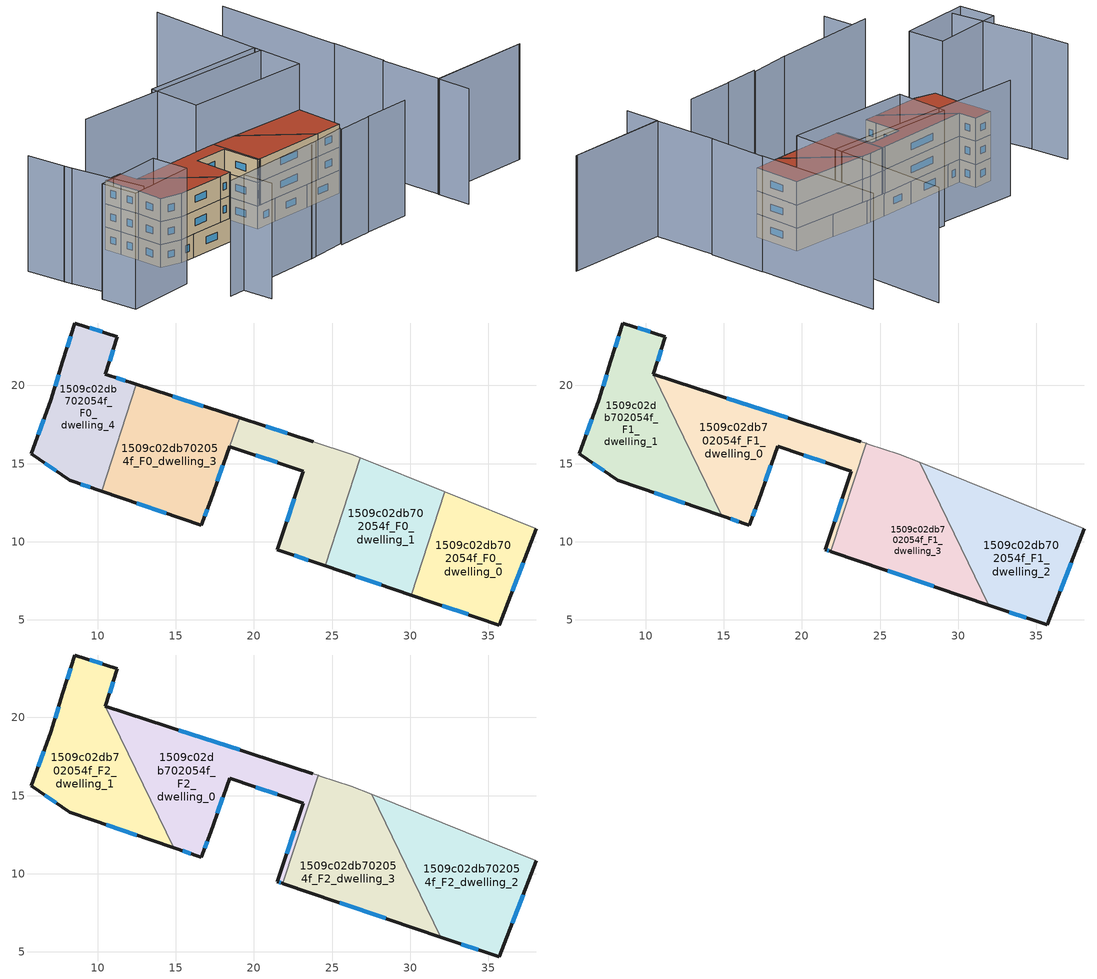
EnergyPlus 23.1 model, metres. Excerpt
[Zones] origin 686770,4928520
1509c02db702054f_F0_dwelling_0
 floor ground (EU_floor_Construction): 38.07,10.82 35.69,4.67 30.08,6.58 32.21,13.19 z0
 wall outside (EU_wall_Construction): 30.08,6.58 35.69,4.67 38.07,10.82 z0:3
 wall adiabatic (EU_wall_Construction): 38.07,10.82 32.21,13.19 z0:3
 wall to 1509c02db702054f_F0_dwelling_1 (EU_wall_Construction): 32.21,13.19 30.08,6.58 z0:3
 window (EU_Window_Construction): 36.53,6.85 37.23,8.65 / 32.06,5.91 33.71,5.35 z1.06:1.94
1509c02db702054f_F0_dwelling_1
 floor ground (EU_floor_Construction): 32.21,13.19 30.08,6.58 24.56,8.46 26.79,15.38 z0
 wall outside (EU_wall_Construction): 24.56,8.46 30.08,6.58 z0:3
 wall to 1509c02db702054f_F0_dwelling_2 (EU_wall_Construction): 26.79,15.38 24.56,8.46 z0:3
 wall adiabatic (EU_wall_Construction): 32.21,13.19 26.79,15.38 z0:3
 window (EU_Window_Construction): 26.51,7.79 28.13,7.24 z1.06:1.94
1509c02db702054f_F0_dwelling_2
 floor ground (EU_floor_Construction): 26.23,15.6 26.79,15.38 24.56,8.46 21.51,9.5 23.16,14.51 18.45,16.09 19.1,17.92 23.8,16.4 z0
 wall outside (EU_wall_Construction): 18.45,16.09 23.16,14.51 21.51,9.5 24.56,8.46 / 23.8,16.4 19.1,17.92 z0:3
 wall adiabatic (EU_wall_Construction): 26.79,15.38 26.23,15.6 23.8,16.4 z0:3
 wall to 1509c02db702054f_F0_dwelling_3 (EU_wall_Construction): 19.1,17.92 18.45,16.09 z0:3
 window (EU_Window_Construction): 22.59,9.13 23.48,8.82 / 22.57,12.74 22.09,11.27 / 20.11,15.54 21.5,15.07 / 22.14,16.94 20.76,17.39 z1.06:1.94
1509c02db702054f_F0_dwelling_3
 floor ground (EU_floor_Construction): 19.1,17.92 17.23,12.66 16.64,11.05 10.26,13.24 12.46,20.07 z0
 wall outside (EU_wall_Construction): 19.1,17.92 12.46,20.07 / 10.26,13.24 16.64,11.05 17.23,12.66 18.45,16.1 z0:3
 wall to 1509c02db702054f_F0_dwelling_4 (EU_wall_Construction): 12.46,20.07 10.26,13.24 z0:3
 window (EU_Window_Construction): 16.75,18.68 14.8,19.31 / 16.85,11.62 17.02,12.09 / 12.51,12.46 14.38,11.83 / 17.66,13.87 18.02,14.88 z1.06:1.94
1509c02db702054f_F0_dwelling_4
 floor ground (EU_floor_Construction): 11.27,23.12 10.49,20.71 12.46,20.07 10.26,13.24 8.21,13.93 5.75,15.62 7,19.07 7.78,21.58 8.55,24 z0
 wall outside (EU_wall_Construction): 12.46,20.07 10.49,20.71 11.27,23.12 8.55,24 7.78,21.58 7,19.07 5.75,15.62 8.21,13.93 10.26,13.24 z0:3
 window (EU_Window_Construction): 7.5,20.69 7.27,19.96 / 8.28,23.14 8.05,22.44 / 10.31,23.43 9.51,23.69 / 10.76,21.56 10.99,22.27 / 11.76,20.29 11.18,20.48 / 8.93,13.69 9.53,13.48 / 6.62,15.03 7.34,14.53 / 6.56,17.85 6.19,16.84 z1.06:1.94
1509c02db702054f_F1_dwelling_0
 floor to 1509c02db702054f_F0_dwelling_3 (EU_floor_Construction): 19.1,17.92 17.23,12.66 16.64,11.06 16.54,11.09 14.87,11.66 11.79,18.01 12.46,20.07 z3
 floor to 1509c02db702054f_F0_dwelling_4 (EU_floor_Construction): 12.46,20.07 11.79,18.01 10.49,20.7 z3
 floor to 1509c02db702054f_F0_dwelling_2 (EU_floor_Construction): 23.8,16.4 24.11,16.3 21.84,9.38 21.51,9.5 23.16,14.51 18.45,16.1 19.1,17.92 z3
 wall outside (EU_wall_Construction): 23.16,14.52 21.51,9.5 21.84,9.38 / 14.87,11.66 16.54,11.09 16.64,11.06 17.23,12.66 18.45,16.1 23.15,14.52 / 23.77,16.41 10.49,20.71 z3:6
 wall to 1509c02db702054f_F1_dwelling_1 (EU_wall_Construction): 10.49,20.71 14.87,11.66 z3:6
 wall adiabatic (EU_wall_Construction): 24.11,16.3 23.8,16.41 23.78,16.41 z3:6
 wall to 1509c02db702054f_F1_dwelling_3 (EU_wall_Construction): 21.84,9.38 24.11,16.3 z3:6
 window (EU_Window_Construction): 22.57,12.74 22.09,11.27 / 20.11,15.54 21.49,15.08 / 17.66,13.87 18.02,14.88 / 16.85,11.62 17.02,12.09 / 15.46,11.46 15.95,11.29 / 19.08,17.93 15.18,19.19 / 21.62,9.46 21.72,9.42 z4.06:4.94
1509c02db702054f_F1_dwelling_1
 floor to 1509c02db702054f_F0_dwelling_4 (EU_floor_Construction): 11.27,23.13 10.49,20.71 11.79,18.01 10.26,13.24 8.21,13.94 5.75,15.63 7,19.07 7.78,21.58 8.55,24 z3
 floor to 1509c02db702054f_F0_dwelling_3 (EU_floor_Construction): 11.79,18.01 14.87,11.66 10.26,13.24 z3
 wall outside (EU_wall_Construction): 10.49,20.71 11.27,23.13 8.55,24 7.78,21.59 7,19.07 5.75,15.63 8.21,13.94 14.87,11.66 z3:6
 window (EU_Window_Construction): 6.62,15.03 7.34,14.53 / 6.56,17.85 6.19,16.84 / 7.5,20.7 7.27,19.96 / 8.28,23.14 8.05,22.44 / 10.31,23.43 9.51,23.69 / 10.76,21.56 10.99,22.27 / 10.56,13.13 12.52,12.46 z4.06:4.94
1509c02db702054f_F1_dwelling_2
 floor to 1509c02db702054f_F0_dwelling_0 (EU_floor_Construction): 38.07,10.82 35.69,4.68 31.95,5.95 30.7,8.52 32.21,13.19 z3
 floor to 1509c02db702054f_F0_dwelling_1 (EU_floor_Construction): 32.21,13.19 30.7,8.52 27.53,15.08 z3
 wall outside (EU_wall_Construction): 31.95,5.95 35.69,4.68 38.07,10.83 z3:6
 wall to 1509c02db702054f_F1_dwelling_3 (EU_wall_Construction): 27.53,15.08 31.95,5.95 z3:6
 wall adiabatic (EU_wall_Construction): 38.07,10.83 27.53,15.08 z3:6
 window (EU_Window_Construction): 36.53,6.85 37.23,8.65 / 33.27,5.5 34.37,5.12 z4.06:4.94
1509c02db702054f_F1_dwelling_3
 floor to 1509c02db702054f_F0_dwelling_1 (EU_floor_Construction): 27.53,15.08 30.7,8.52 30.08,6.58 24.56,8.46 26.79,15.38 z3
 floor to 1509c02db702054f_F0_dwelling_2 (EU_floor_Construction): 26.23,15.6 26.79,15.38 24.56,8.46 21.98,9.33 21.89,9.37 21.84,9.38 24.11,16.3 z3
 floor to 1509c02db702054f_F0_dwelling_0 (EU_floor_Construction): 30.7,8.52 31.95,5.95 30.08,6.58 z3
 wall outside (EU_wall_Construction): 21.84,9.38 21.89,9.37 21.98,9.33 31.95,5.95 z3:6
 wall adiabatic (EU_wall_Construction): 27.53,15.08 26.23,15.61 24.25,16.25 24.16,16.29 24.11,16.3 z3:6
 window (EU_Window_Construction): 25.5,8.14 28.43,7.14 z4.06:4.94
1509c02db702054f_F2_dwelling_0
 floor to 1509c02db702054f_F1_dwelling_0 (EU_floor_Construction): 23.77,16.41 23.8,16.41 24.11,16.3 21.84,9.38 21.51,9.5 23.16,14.52 18.45,16.1 17.23,12.66 16.64,11.06 16.54,11.09 14.87,11.66 10.49,20.71 z6
 wall outside (EU_wall_Construction): 23.16,14.52 21.51,9.5 21.84,9.38 / 14.87,11.66 16.54,11.09 16.64,11.06 17.23,12.66 18.45,16.1 23.15,14.52 / 23.77,16.41 10.49,20.71 z6:9
 wall to 1509c02db702054f_F2_dwelling_1 (EU_wall_Construction): 10.49,20.71 14.87,11.66 z6:9
 wall adiabatic (EU_wall_Construction): 24.11,16.3 23.8,16.41 23.78,16.41 z6:9
 wall to 1509c02db702054f_F2_dwelling_3 (EU_wall_Construction): 21.84,9.38 24.11,16.3 z6:9
 window (EU_Window_Construction): 22.57,12.74 22.09,11.27 / 20.11,15.54 21.49,15.08 / 17.66,13.87 18.02,14.88 / 16.85,11.62 17.02,12.09 / 15.46,11.46 15.95,11.29 / 19.08,17.93 15.18,19.19 / 21.62,9.46 21.72,9.42 z7.06:7.94
 roof outside (EU_roof_Construction): 21.84,9.38 24.11,16.3 23.8,16.41 23.78,16.41 10.49,20.71 14.87,11.66 16.54,11.09 16.64,11.06 17.23,12.66 18.45,16.1 23.15,14.52 21.51,9.5 z9
1509c02db702054f_F2_dwelling_1
 floor to 1509c02db702054f_F1_dwelling_1 (EU_floor_Construction): 11.27,23.13 10.49,20.71 14.87,11.66 8.21,13.94 5.75,15.63 7,19.07 7.78,21.59 8.55,24 z6
 wall outside (EU_wall_Construction): 10.49,20.71 11.27,23.13 8.55,24 7.78,21.59 7,19.07 5.75,15.63 8.21,13.94 14.87,11.66 z6:9
 window (EU_Window_Construction): 6.62,15.03 7.34,14.53 / 6.56,17.85 6.19,16.84 / 7.5,20.7 7.27,19.96 / 8.28,23.14 8.05,22.44 / 10.31,23.43 9.51,23.69 / 10.76,21.56 10.99,22.27 / 10.56,13.13 12.52,12.46 z7.06:7.94
 roof outside (EU_roof_Construction): 14.87,11.66 10.49,20.71 11.27,23.13 8.55,24 7.78,21.59 7,19.07 5.75,15.63 8.21,13.94 z9
1509c02db702054f_F2_dwelling_2
 floor to 1509c02db702054f_F1_dwelling_2 (EU_floor_Construction): 38.07,10.83 35.69,4.68 31.95,5.95 27.53,15.08 z6
 wall outside (EU_wall_Construction): 31.95,5.95 35.69,4.68 38.07,10.83 z6:9
 wall to 1509c02db702054f_F2_dwelling_3 (EU_wall_Construction): 27.53,15.08 31.95,5.95 z6:9
 wall adiabatic (EU_wall_Construction): 38.07,10.83 27.53,15.08 z6:9
 window (EU_Window_Construction): 36.53,6.85 37.23,8.65 / 33.27,5.5 34.37,5.12 z7.06:7.94
 roof outside (EU_roof_Construction): 35.69,4.68 38.07,10.83 27.53,15.08 31.95,5.95 z9
1509c02db702054f_F2_dwelling_3
 floor to 1509c02db702054f_F1_dwelling_3 (EU_floor_Construction): 27.53,15.08 31.95,5.95 21.98,9.33 21.89,9.37 21.84,9.38 24.11,16.3 24.16,16.29 24.25,16.25 26.23,15.61 z6
 wall outside (EU_wall_Construction): 21.84,9.38 21.89,9.37 21.98,9.33 31.95,5.95 z6:9
 wall adiabatic (EU_wall_Construction): 27.53,15.08 26.23,15.61 24.25,16.25 24.16,16.29 24.11,16.3 z6:9
 window (EU_Window_Construction): 25.5,8.14 28.43,7.14 z7.06:7.94
 roof outside (EU_roof_Construction): 31.95,5.95 27.53,15.08 26.23,15.61 24.25,16.25 24.16,16.29 24.11,16.3 21.84,9.38 21.89,9.37 21.98,9.33 z9
shading: 38.36,-11.07 40.01,-6.4 / 40.01,-6.4 53.98,-11.33 / 25.6,-3.15 32.13,-5.29 / 20.73,-1.72 25.58,-3.21 / 15.3,-0.06 20.93,-1.46 / 0.54,4.46 15.99,-0.28 / 2.91,3.74 1.64,-0.41 / -2.62,24.77 -4.9,13.49 / 53.81,-11.26 39.95,-6.59 / 39.95,-6.59 42.78,1.81 / 42.85,1.79 45.66,9.42 / 45.49,9.31 51.57,26.23 / 46.75,32.81 40.34,16.73 / 40.34,16.73 12.14,27.97 / -1.22,30.02 -2.91,23.7 / 2.32,10.86 -7.46,13.51 / -7.46,13.51 -6.13,18.41 / -6.13,18.41 3.65,15.76 / 3.65,15.76 2.32,10.86 / 40.74,17.72 38.07,10.82 / 38.07,10.82 21.27,17.32 / 21.27,17.32 23.94,24.22 / 23.94,24.22 40.74,17.72 z0:15
[Building]
EU S2 Campaign: North Axis=0; Terrain=City; Solar Distribution=FullExterior
[Site:Location]
Bologna: Latitude=44.5; Longitude=11.25; Time Zone=1; Elevation=37
[SizingPeriod:WeatherFileDays]
AnnualSizingPeriod: Begin Month=1; Begin Day of Month=1; End Month=12; End Day of Month=31; Day of Week for Start Day=Monday; Use Weather File Daylight Saving Period=No; Use Weather File Rain and Snow Indicators=No
[MATERIAL]
EU_InternalMass_Material: Roughness=MediumRough; Thickness=0.1; Conductivity=1; Density=1800; Specific Heat=900; Thermal Absorptance=0.9; Solar Absorptance=0.7; Visible Absorptance=0.7
[MATERIAL:NOMASS] Roughness=MediumRough; Thermal Absorptance=0.9; Solar Absorptance=0.7; Visible Absorptance=0.7
Name | Thermal Resistance
EU_wall_NoMass | 0.781309
EU_roof_NoMass | 0.418499
EU_floor_NoMass | 0.563442
[WINDOWMATERIAL:SIMPLEGLAZINGSYSTEM]
EU_Window_SimpleGlazing: UFactor=4.32879; Solar Heat Gain Coefficient=0.85; Visible Transmittance=0.85
[CONSTRUCTION]
EU_wall_Construction: EU_wall_NoMass
EU_roof_Construction: EU_roof_NoMass
EU_floor_Construction: EU_floor_NoMass
EU_Window_Construction: EU_Window_SimpleGlazing
EU_InternalMass_Construction: EU_InternalMass_Material
[ZONE] Type=1; Multiplier=1; Ceiling Height=autocalculate; Floor Area=autocalculate; Part of Total Floor Area=Yes
Name | Volume
1509c02db702054f_F0_dwelling_0 | 124.182
1509c02db702054f_F1_dwelling_0; 1509c02db702054f_F2_dwelling_0 | 155.999
1509c02db702054f_F0_dwelling_1; 1509c02db702054f_F0_dwelling_4 | 124.178
1509c02db702054f_F1_dwelling_1; 1509c02db702054f_F2_dwelling_1 | 154.082
1509c02db702054f_F0_dwelling_2 | 99.2666
1509c02db702054f_F1_dwelling_2; 1509c02db702054f_F2_dwelling_2 | 155.201
1509c02db702054f_F0_dwelling_3 | 149.065
1509c02db702054f_F1_dwelling_3; 1509c02db702054f_F2_dwelling_3 | 155.59
[INTERNALMASS] Construction=EU_InternalMass_Construction
Name | Zone or ZoneList | Surface Area
1509c02db702054f_F0_dwelling_0_EU_InternalMass | 1509c02db702054f_F0_dwelling_0 | 41.3942
1509c02db702054f_F0_dwelling_1_EU_InternalMass | 1509c02db702054f_F0_dwelling_1 | 41.393
1509c02db702054f_F0_dwelling_2_EU_InternalMass | 1509c02db702054f_F0_dwelling_2 | 33.0954
1509c02db702054f_F0_dwelling_3_EU_InternalMass | 1509c02db702054f_F0_dwelling_3 | 49.6899
1509c02db702054f_F0_dwelling_4_EU_InternalMass | 1509c02db702054f_F0_dwelling_4 | 41.3933
1509c02db702054f_F1_dwelling_0_EU_InternalMass | 1509c02db702054f_F1_dwelling_0 | 51.9992
1509c02db702054f_F1_dwelling_1_EU_InternalMass | 1509c02db702054f_F1_dwelling_1 | 51.3618
1509c02db702054f_F1_dwelling_2_EU_InternalMass | 1509c02db702054f_F1_dwelling_2 | 51.7336
1509c02db702054f_F1_dwelling_3_EU_InternalMass | 1509c02db702054f_F1_dwelling_3 | 51.8695
1509c02db702054f_F2_dwelling_0_EU_InternalMass | 1509c02db702054f_F2_dwelling_0 | 51.9992
1509c02db702054f_F2_dwelling_1_EU_InternalMass | 1509c02db702054f_F2_dwelling_1 | 51.3618
1509c02db702054f_F2_dwelling_2_EU_InternalMass | 1509c02db702054f_F2_dwelling_2 | 51.7336
1509c02db702054f_F2_dwelling_3_EU_InternalMass | 1509c02db702054f_F2_dwelling_3 | 51.8695
[OTHEREQUIPMENT] Fuel Type=Electricity; Design Level Calculation Method=Watts/Area; Power per Zone Floor Area=1; Fraction Latent=0; Fraction Radiant=0; Fraction Lost=0; Carbon Dioxide Generation Rate=0; EndUse Subcategory=EU_Step8_InternalGains
Name | Zone or ZoneList or Space or SpaceList | Schedule
EU_Step8_InternalGain_1509c02db702054f_F0_dwelling_0_f000 | 1509c02db702054f_F0_dwelling_0 | EU_Step8_GainSchedule_1509c02db702054f_F0_dwelling_0_f000
EU_Step8_InternalGain_1509c02db702054f_F0_dwelling_1_f000 | 1509c02db702054f_F0_dwelling_1 | EU_Step8_GainSchedule_1509c02db702054f_F0_dwelling_1_f000
EU_Step8_InternalGain_1509c02db702054f_F0_dwelling_2_f000 | 1509c02db702054f_F0_dwelling_2 | EU_Step8_GainSchedule_1509c02db702054f_F0_dwelling_2_f000
EU_Step8_InternalGain_1509c02db702054f_F0_dwelling_3_f000 | 1509c02db702054f_F0_dwelling_3 | EU_Step8_GainSchedule_1509c02db702054f_F0_dwelling_3_f000
EU_Step8_InternalGain_1509c02db702054f_F0_dwelling_4_f000 | 1509c02db702054f_F0_dwelling_4 | EU_Step8_GainSchedule_1509c02db702054f_F0_dwelling_4_f000
EU_Step8_InternalGain_1509c02db702054f_F1_dwelling_0_f000 | 1509c02db702054f_F1_dwelling_0 | EU_Step8_GainSchedule_1509c02db702054f_F1_dwelling_0_f000
EU_Step8_InternalGain_1509c02db702054f_F1_dwelling_1_f000 | 1509c02db702054f_F1_dwelling_1 | EU_Step8_GainSchedule_1509c02db702054f_F1_dwelling_1_f000
EU_Step8_InternalGain_1509c02db702054f_F1_dwelling_2_f000 | 1509c02db702054f_F1_dwelling_2 | EU_Step8_GainSchedule_1509c02db702054f_F1_dwelling_2_f000
EU_Step8_InternalGain_1509c02db702054f_F1_dwelling_3_f000 | 1509c02db702054f_F1_dwelling_3 | EU_Step8_GainSchedule_1509c02db702054f_F1_dwelling_3_f000
EU_Step8_InternalGain_1509c02db702054f_F2_dwelling_0_f000 | 1509c02db702054f_F2_dwelling_0 | EU_Step8_GainSchedule_1509c02db702054f_F2_dwelling_0_f000
EU_Step8_InternalGain_1509c02db702054f_F2_dwelling_1_f000 | 1509c02db702054f_F2_dwelling_1 | EU_Step8_GainSchedule_1509c02db702054f_F2_dwelling_1_f000
EU_Step8_InternalGain_1509c02db702054f_F2_dwelling_2_f000 | 1509c02db702054f_F2_dwelling_2 | EU_Step8_GainSchedule_1509c02db702054f_F2_dwelling_2_f000
EU_Step8_InternalGain_1509c02db702054f_F2_dwelling_3_f000 | 1509c02db702054f_F2_dwelling_3 | EU_Step8_GainSchedule_1509c02db702054f_F2_dwelling_3_f000
[ZONEVENTILATION:DESIGNFLOWRATE] Schedule=EU_AlwaysOn; Design Flow Rate Calculation Method=AirChanges/Hour; Air Changes per Hour=0.692607; Ventilation Type=Natural; Fan Pressure Rise=0; Fan Total Efficiency=1; Constant Term Coefficient=1; Temperature Term Coefficient=0; Velocity Term Coefficient=0; Velocity Squared Term Coefficient=0; Minimum Indoor Temperature=-100; Maximum Indoor Temperature=100; Delta Temperature=-100; Minimum Outdoor Temperature=-100; Maximum Outdoor Temperature=100; Maximum Wind Speed=40
Name | Zone or ZoneList or Space or SpaceList
EU_ConstantAir_1509c02db702054f_F0_dwelling_0 | 1509c02db702054f_F0_dwelling_0
EU_ConstantAir_1509c02db702054f_F0_dwelling_1 | 1509c02db702054f_F0_dwelling_1
EU_ConstantAir_1509c02db702054f_F0_dwelling_2 | 1509c02db702054f_F0_dwelling_2
EU_ConstantAir_1509c02db702054f_F0_dwelling_3 | 1509c02db702054f_F0_dwelling_3
EU_ConstantAir_1509c02db702054f_F0_dwelling_4 | 1509c02db702054f_F0_dwelling_4
EU_ConstantAir_1509c02db702054f_F1_dwelling_0 | 1509c02db702054f_F1_dwelling_0
EU_ConstantAir_1509c02db702054f_F1_dwelling_1 | 1509c02db702054f_F1_dwelling_1
EU_ConstantAir_1509c02db702054f_F1_dwelling_2 | 1509c02db702054f_F1_dwelling_2
EU_ConstantAir_1509c02db702054f_F1_dwelling_3 | 1509c02db702054f_F1_dwelling_3
EU_ConstantAir_1509c02db702054f_F2_dwelling_0 | 1509c02db702054f_F2_dwelling_0
EU_ConstantAir_1509c02db702054f_F2_dwelling_1 | 1509c02db702054f_F2_dwelling_1
EU_ConstantAir_1509c02db702054f_F2_dwelling_2 | 1509c02db702054f_F2_dwelling_2
EU_ConstantAir_1509c02db702054f_F2_dwelling_3 | 1509c02db702054f_F2_dwelling_3
[HVACTEMPLATE:THERMOSTAT] Constant Heating Setpoint=20; Constant Cooling Setpoint=50
EU_HeatOnly_1509c02db702054f_F0_dwelling_0; EU_HeatOnly_1509c02db702054f_F0_dwelling_1; EU_HeatOnly_1509c02db702054f_F0_dwelling_2; EU_HeatOnly_1509c02db702054f_F0_dwelling_3; EU_HeatOnly_1509c02db702054f_F0_dwelling_4; EU_HeatOnly_1509c02db702054f_F1_dwelling_0; EU_HeatOnly_1509c02db702054f_F1_dwelling_1; EU_HeatOnly_1509c02db702054f_F1_dwelling_2; EU_HeatOnly_1509c02db702054f_F1_dwelling_3; EU_HeatOnly_1509c02db702054f_F2_dwelling_0; EU_HeatOnly_1509c02db702054f_F2_dwelling_1; EU_HeatOnly_1509c02db702054f_F2_dwelling_2; EU_HeatOnly_1509c02db702054f_F2_dwelling_3
[HVACTEMPLATE:ZONE:IDEALLOADSAIRSYSTEM] System Availability Schedule=EU_AlwaysOn; Maximum Heating Supply Air Temperature=50; Minimum Cooling Supply Air Temperature=13; Maximum Heating Supply Air Humidity Ratio=0.0156; Minimum Cooling Supply Air Humidity Ratio=0.0077; Heating Limit=NoLimit; Cooling Limit=NoLimit; Heating Availability Schedule=EU_AlwaysOn; Cooling Availability Schedule=EU_CoolingOff; Dehumidification Control Type=ConstantSensibleHeatRatio; Cooling Sensible Heat Ratio=0.7; Dehumidification Setpoint=60; Humidification Control Type=None; Humidification Setpoint=30; Outdoor Air Method=None; Outdoor Air Flow Rate per Person=0.00944; Outdoor Air Flow Rate per Zone Floor Area=0; Outdoor Air Flow Rate per Zone=0; Demand Controlled Ventilation Type=None; Outdoor Air Economizer Type=NoEconomizer; Heat Recovery Type=None; Sensible Heat Recovery Effectiveness=0.7; Latent Heat Recovery Effectiveness=0.65
Name | Template Thermostat
1509c02db702054f_F0_dwelling_0 | EU_HeatOnly_1509c02db702054f_F0_dwelling_0
1509c02db702054f_F0_dwelling_1 | EU_HeatOnly_1509c02db702054f_F0_dwelling_1
1509c02db702054f_F0_dwelling_2 | EU_HeatOnly_1509c02db702054f_F0_dwelling_2
1509c02db702054f_F0_dwelling_3 | EU_HeatOnly_1509c02db702054f_F0_dwelling_3
1509c02db702054f_F0_dwelling_4 | EU_HeatOnly_1509c02db702054f_F0_dwelling_4
1509c02db702054f_F1_dwelling_0 | EU_HeatOnly_1509c02db702054f_F1_dwelling_0
1509c02db702054f_F1_dwelling_1 | EU_HeatOnly_1509c02db702054f_F1_dwelling_1
1509c02db702054f_F1_dwelling_2 | EU_HeatOnly_1509c02db702054f_F1_dwelling_2
1509c02db702054f_F1_dwelling_3 | EU_HeatOnly_1509c02db702054f_F1_dwelling_3
1509c02db702054f_F2_dwelling_0 | EU_HeatOnly_1509c02db702054f_F2_dwelling_0
1509c02db702054f_F2_dwelling_1 | EU_HeatOnly_1509c02db702054f_F2_dwelling_1
1509c02db702054f_F2_dwelling_2 | EU_HeatOnly_1509c02db702054f_F2_dwelling_2
1509c02db702054f_F2_dwelling_3 | EU_HeatOnly_1509c02db702054f_F2_dwelling_3
[SIZING:ZONE] Zone Cooling Design Supply Air Temperature Input Method=SupplyAirTemperature; Zone Cooling Design Supply Air Temperature=13; Zone Heating Design Supply Air Temperature Input Method=SupplyAirTemperature; Zone Heating Design Supply Air Temperature=50; Zone Cooling Design Supply Air Humidity Ratio=0.008; Zone Heating Design Supply Air Humidity Ratio=0.008; Cooling Design Air Flow Method=DesignDay; Cooling Design Air Flow Rate=0; Cooling Minimum Air Flow per Zone Floor Area=0.000762; Cooling Minimum Air Flow=0; Cooling Minimum Air Flow Fraction=0.2; Heating Design Air Flow Method=DesignDay; Heating Design Air Flow Rate=0; Heating Maximum Air Flow per Zone Floor Area=0.002032; Heating Maximum Air Flow=0.141576; Heating Maximum Air Flow Fraction=0.3; Account for Dedicated Outdoor Air System=No; Dedicated Outdoor Air System Control Strategy=NeutralSupplyAir; Dedicated Outdoor Air Low Setpoint Temperature for Design=autosize; Dedicated Outdoor Air High Setpoint Temperature for Design=autosize; Zone Load Sizing Method=Sensible Load Only No Latent Load; Zone Latent Cooling Design Supply Air Humidity Ratio Input Method=HumidityRatioDifference; Zone Cooling Design Supply Air Humidity Ratio Difference=0.005; Zone Latent Heating Design Supply Air Humidity Ratio Input Method=HumidityRatioDifference; Zone Humidification Design Supply Air Humidity Ratio Difference=0.005
1509c02db702054f_F0_dwelling_0; 1509c02db702054f_F0_dwelling_1; 1509c02db702054f_F0_dwelling_2; 1509c02db702054f_F0_dwelling_3; 1509c02db702054f_F0_dwelling_4; 1509c02db702054f_F1_dwelling_0; 1509c02db702054f_F1_dwelling_1; 1509c02db702054f_F1_dwelling_2; 1509c02db702054f_F1_dwelling_3; 1509c02db702054f_F2_dwelling_0; 1509c02db702054f_F2_dwelling_1; 1509c02db702054f_F2_dwelling_2; 1509c02db702054f_F2_dwelling_3
[SCHEDULE:CONSTANT]
Name | Hourly Value
EU_AlwaysOn | 1
EU_CoolingOff | 0
[SCHEDULE:FILE] Column Number=1; Rows to Skip at Top=0; Number of Hours of Data=8760; Column Separator=Comma; Interpolate to Timestep=No; Minutes per Item=60; Adjust Schedule for Daylight Savings=Yes
Name | File
EU_Step8_GainSchedule_1509c02db702054f_F0_dwelling_0_f000 | ../../schedules/1509c02db702054f/1509c02db702054f_F0_dwelling_0_f000_gain.csv
EU_Step8_GainSchedule_1509c02db702054f_F0_dwelling_1_f000 | ../../schedules/1509c02db702054f/1509c02db702054f_F0_dwelling_1_f000_gain.csv
EU_Step8_GainSchedule_1509c02db702054f_F0_dwelling_2_f000 | ../../schedules/1509c02db702054f/1509c02db702054f_F0_dwelling_2_f000_gain.csv
EU_Step8_GainSchedule_1509c02db702054f_F0_dwelling_3_f000 | ../../schedules/1509c02db702054f/1509c02db702054f_F0_dwelling_3_f000_gain.csv
EU_Step8_GainSchedule_1509c02db702054f_F0_dwelling_4_f000 | ../../schedules/1509c02db702054f/1509c02db702054f_F0_dwelling_4_f000_gain.csv
EU_Step8_GainSchedule_1509c02db702054f_F1_dwelling_0_f000 | ../../schedules/1509c02db702054f/1509c02db702054f_F1_dwelling_0_f000_gain.csv
EU_Step8_GainSchedule_1509c02db702054f_F1_dwelling_1_f000 | ../../schedules/1509c02db702054f/1509c02db702054f_F1_dwelling_1_f000_gain.csv
EU_Step8_GainSchedule_1509c02db702054f_F1_dwelling_2_f000 | ../../schedules/1509c02db702054f/1509c02db702054f_F1_dwelling_2_f000_gain.csv
EU_Step8_GainSchedule_1509c02db702054f_F1_dwelling_3_f000 | ../../schedules/1509c02db702054f/1509c02db702054f_F1_dwelling_3_f000_gain.csv
EU_Step8_GainSchedule_1509c02db702054f_F2_dwelling_0_f000 | ../../schedules/1509c02db702054f/1509c02db702054f_F2_dwelling_0_f000_gain.csv
EU_Step8_GainSchedule_1509c02db702054f_F2_dwelling_1_f000 | ../../schedules/1509c02db702054f/1509c02db702054f_F2_dwelling_1_f000_gain.csv
EU_Step8_GainSchedule_1509c02db702054f_F2_dwelling_2_f000 | ../../schedules/1509c02db702054f/1509c02db702054f_F2_dwelling_2_f000_gain.csv
EU_Step8_GainSchedule_1509c02db702054f_F2_dwelling_3_f000 | ../../schedules/1509c02db702054f/1509c02db702054f_F2_dwelling_3_f000_gain.csv
